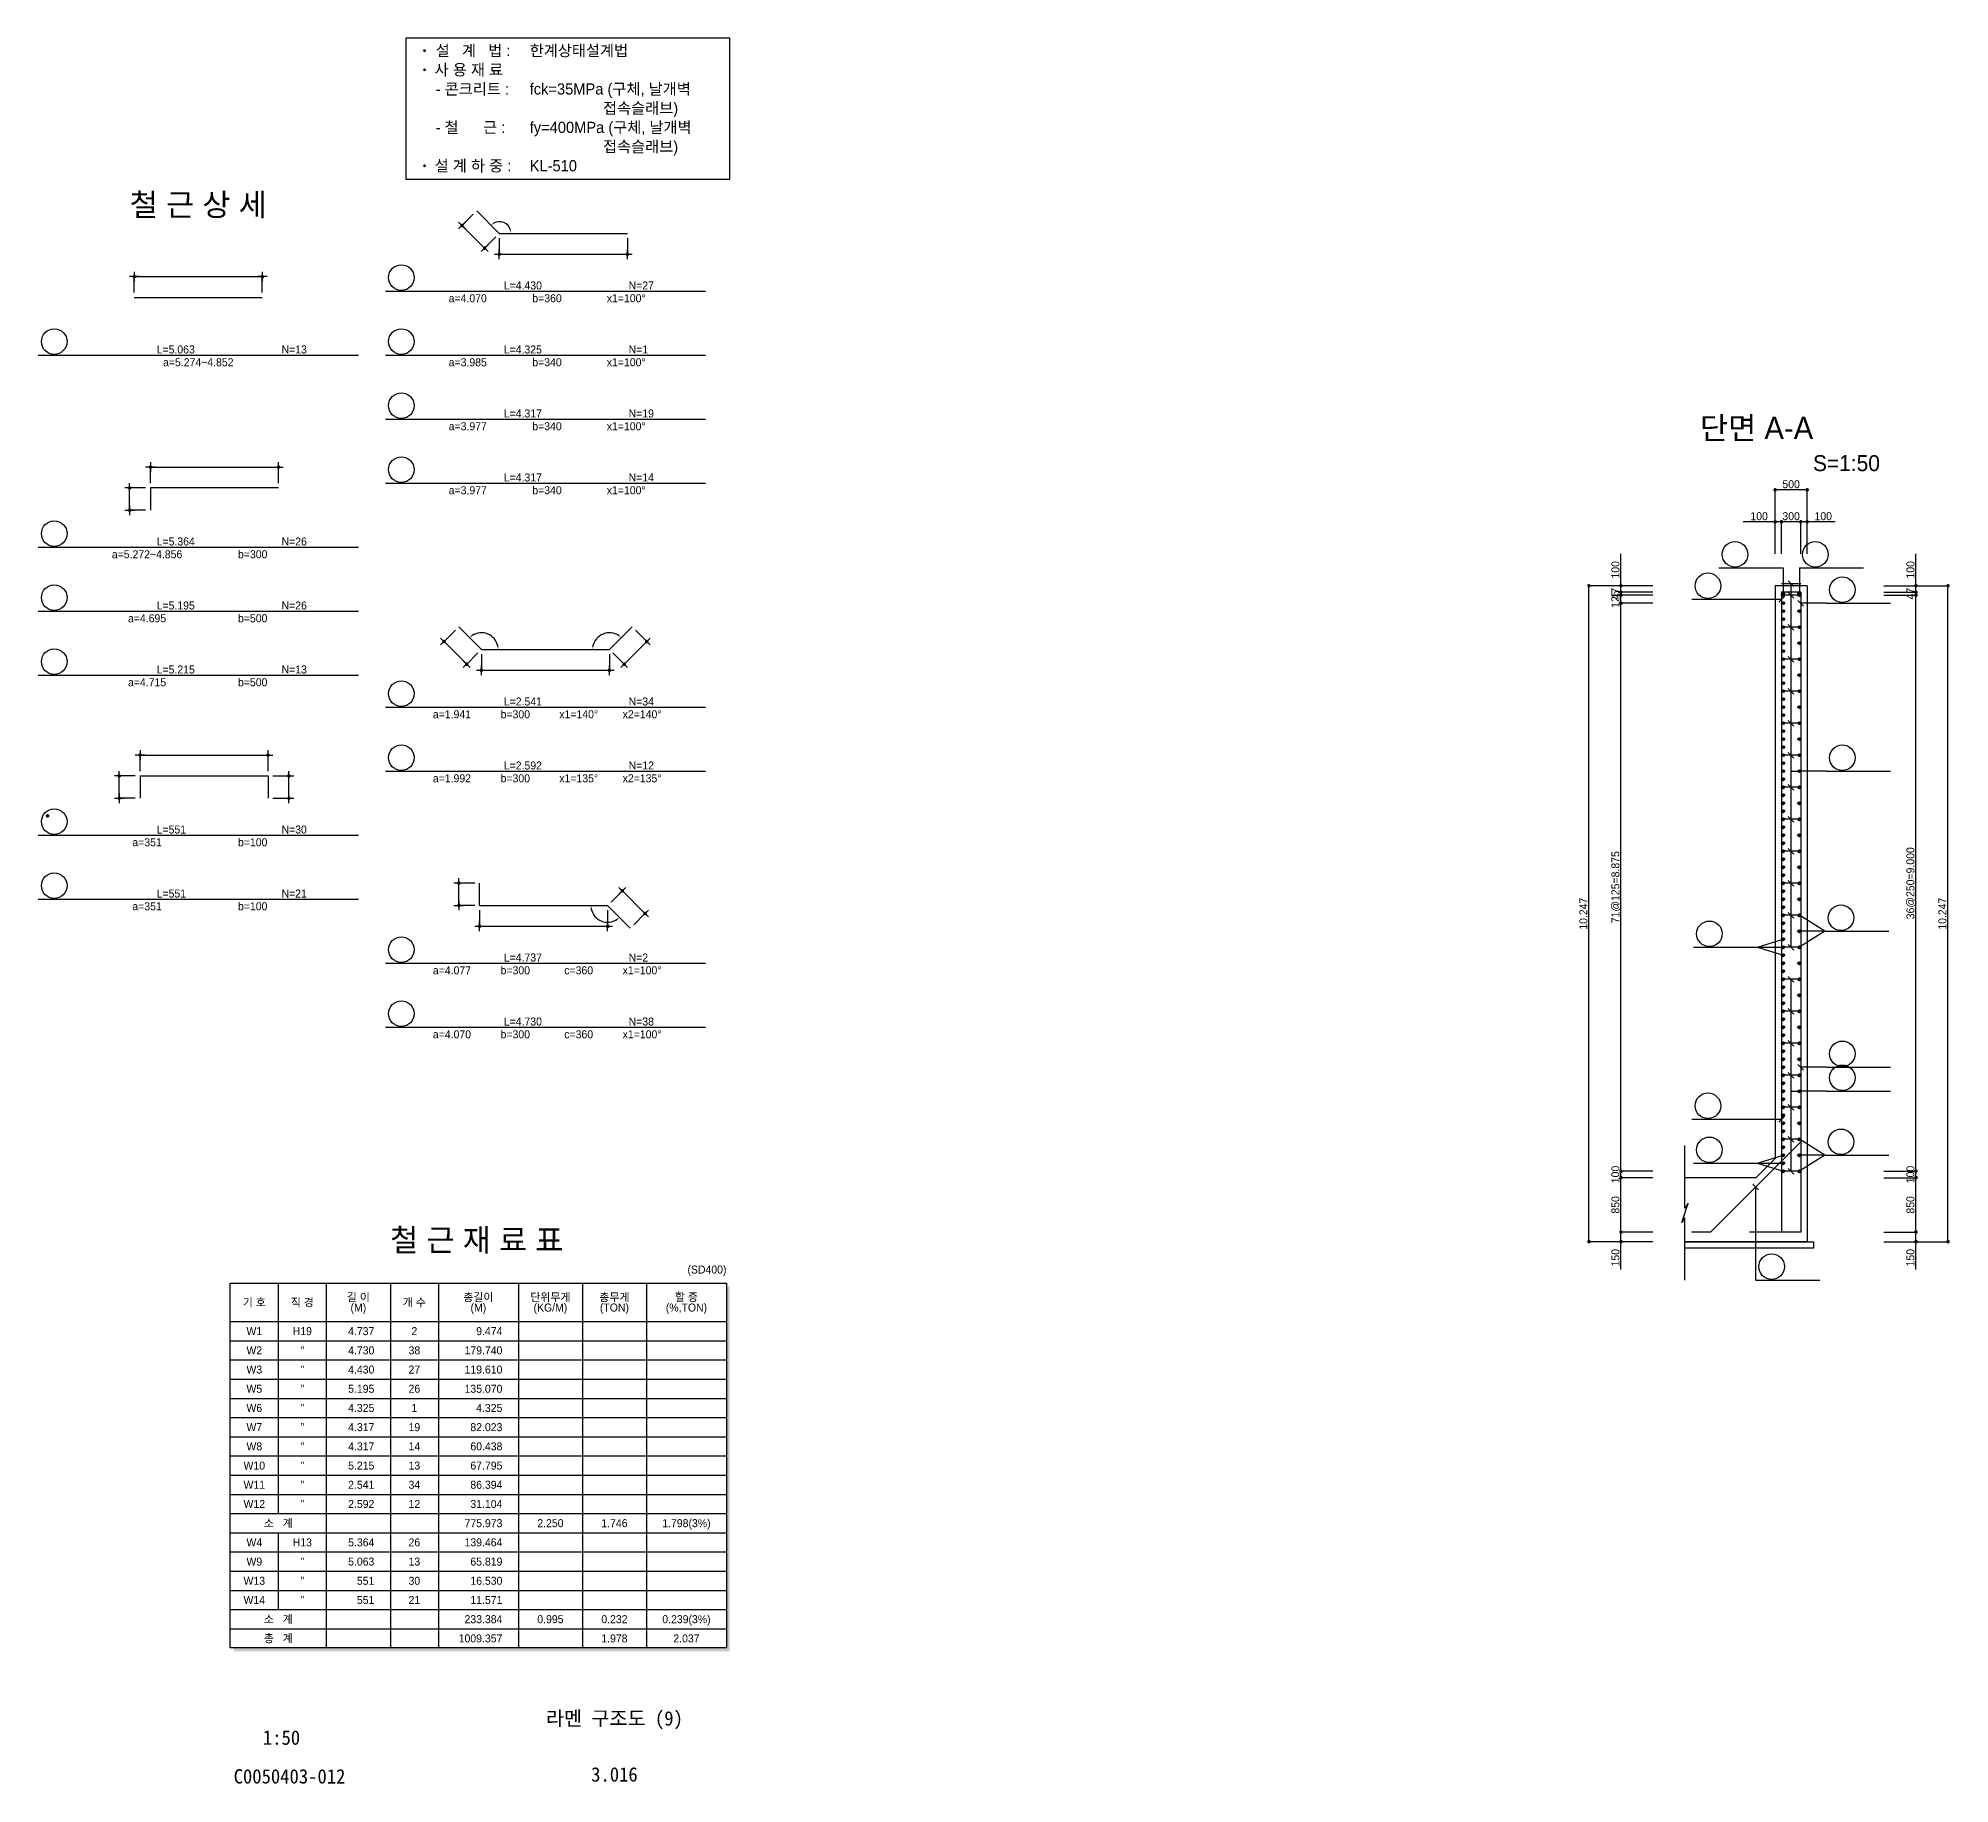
# Model space of a CAD drawing. Extents: x 2629709 to 3675628, y 1179 to 102095.
# Drawn here: x 3378125 to 3407983, y 1179 to 28450 of the extents above; entities that cross this region are included whole.
import ezdxf
from ezdxf.enums import TextEntityAlignment as Align

# ---------------------------------------------------------------- set-up
doc = ezdxf.new("R2010")
doc.units = 0
doc.header["$LTSCALE"] = 550
doc.header["$MEASUREMENT"] = 0
doc.linetypes.add('CENTER2', pattern=[1.125, 0.75, -0.125, 0.125, -0.125])
for name, color, linetype in [('CS-CONC-MAJR', 4, 'CONTINUOUS'), ('CS-CUTL', 1, 'CONTINUOUS'), ('CS-DIML', 1, 'CONTINUOUS'), ('CS-DIMS', 1, 'CONTINUOUS'), ('CS-DIMT', 3, 'CONTINUOUS'), ('CS-LEAT', 7, 'CONTINUOUS'), ('CS-MISC', 3, 'CONTINUOUS'), ('CS-NOTE', 3, 'CONTINUOUS'), ('CS-RBAR-EREC', 6, 'CONTINUOUS'), ('CS-RBAR-MAJR', 6, 'CONTINUOUS'), ('CS-SYMB', 3, 'CONTINUOUS'), ('CS-SYMB-LIN3', 1, 'CONTINUOUS'), ('CS-TABL-LIN1', 4, 'CONTINUOUS'), ('CS-TABL-LIN2', 1, 'CONTINUOUS'), ('CS-TABL-TEX2', 3, 'CONTINUOUS'), ('CS-TEXT', 3, 'CONTINUOUS'), ('CZ-TEX1', 6, 'CONTINUOUS'), ('CZ-TEX2', 3, 'CONTINUOUS'), ('TITLE-TEXT', 7, 'CONTINUOUS')]:
    doc.layers.add(name, color=color, linetype=linetype)
doc.styles.add('A_STANDARD', font='Dotum.ttf')
doc.styles.add('TB_TEXT', font='DotumChe.ttf')
doc.styles.add('돋움', font='Dotum.ttf')

# ---------------------------------------------------------------- blocks, each defined once
blk = doc.blocks.new('CXDIMDT2')
at = {"layer": 'CS-MISC', "const_width": 0.5}
blk.add_lwpolyline([(0.25, 0, 1), (-0.25, 0, 1)], format="xyb", close=True, dxfattribs=at)
blk = doc.blocks.new('CSBSHPE-A00')
at = {"layer": 'CS-DIMS'}
for p, q in [((-18.5, 6.5), (-21.5, 6.5)), ((-20, 8), (-20, 5)), ((-20, 1.5), (-20, 6.5)), ((-20, 6.5), (20, 6.5)), ((21.5, 6.5), (18.5, 6.5)), ((20, 8), (20, 5)), ((20, 1.5), (20, 6.5))]:
    blk.add_line(p, q, dxfattribs=at)
at = {"layer": 'CS-DIMS', "const_width": 0.55}
for points in [[(-19.725, 6.5, 1), (-20.275, 6.5, 1)], [(20.275, 6.5, 1), (19.725, 6.5, 1)]]:
    blk.add_lwpolyline(points, format="xyb", close=True, dxfattribs=at)
at = {"layer": 'CS-RBAR-EREC'}
blk.add_line((-20, 0), (20, 0), dxfattribs=at)
at = {"layer": 'CS-TEXT', "style": 'A_STANDARD', "flags": 1}
blk.add_attdef('A', text='', height=2.5, dxfattribs=at).set_placement((-0.000047, 8.166619), align=Align.CENTER)
blk = doc.blocks.new('CSBNUM1-JEWON')
at = {"layer": 'CS-SYMB-LIN3'}
blk.add_circle((5, 4.2), 4, dxfattribs=at)
at = {"layer": 'CS-TEXT', "style": 'A_STANDARD', "flags": 1}
blk.add_attdef('RB_NO', text='', height=2.5, dxfattribs=at).set_placement((5, 4.2), align=Align.MIDDLE)
for tag, p in [('RB_DIA', (11.5, 1.5)), ('RB_LEN', (1.739, -3.958874))]:
    blk.add_attdef(tag, p, '', height=2.5, dxfattribs=at)
blk = doc.blocks.new('CSBSHPE-B00')
at = {"layer": 'CS-DIMS'}
for p, q in [((-18.5, 6.5), (-21.5, 6.5)), ((-20, 8), (-20, 5)), ((-20, 1.5), (-20, 6.5)), ((-20, 6.5), (20, 6.5)), ((18.5, 6.5), (21.5, 6.5)), ((20, 5), (20, 8)), ((20, 1.5), (20, 6.5)), ((-25, 0), (-28, 0)), ((-26.5, -1.5), (-26.5, 1.5)), ((-26.5, -7), (-26.5, 0)), ((-21.5, 0), (-26.5, 0)), ((-26.5, -5.5), (-26.5, -8.5)), ((-28, -7), (-25, -7)), ((-21.5, -7), (-26.5, -7))]:
    blk.add_line(p, q, dxfattribs=at)
at = {"layer": 'CS-DIMS', "const_width": 0.55}
for points in [[(-19.725, 6.5, 1), (-20.275, 6.5, 1)], [(20.275, 6.5, 1), (19.725, 6.5, 1)], [(-26.225, 0, 1), (-26.775, 0, 1)], [(-26.225, -7, 1), (-26.775, -7, 1)]]:
    blk.add_lwpolyline(points, format="xyb", close=True, dxfattribs=at)
at = {"layer": 'CS-RBAR-EREC'}
for p, q in [((-20, 0), (-20, -7)), ((20, 0), (-20, 0))]:
    blk.add_line(p, q, dxfattribs=at)
at = {"layer": 'CS-TEXT', "style": 'A_STANDARD', "flags": 1}
blk.add_attdef('A', text='', height=2.5, dxfattribs=at).set_placement((0, 8.166667), align=Align.CENTER)
blk.add_attdef('B', text='', height=2.5, rotation=90, dxfattribs=at).set_placement((-28.166667, -3.430843), align=Align.CENTER)
blk = doc.blocks.new('CSBSHPE-D00')
at = {"layer": 'CS-DIMS'}
for p, q in [((-18.5, 6.5), (-21.5, 6.5)), ((-20, 8), (-20, 5)), ((-20, 1.5), (-20, 6.5)), ((-20, 6.5), (20, 6.5)), ((18.5, 6.5), (21.5, 6.5)), ((20, 5), (20, 8)), ((20, 1.5), (20, 6.5)), ((-25, 0), (-28, 0)), ((-26.5, -1.5), (-26.5, 1.5)), ((-26.5, -7), (-26.5, 0)), ((-21.5, 0), (-26.5, 0)), ((21.5, 0), (26.5, 0)), ((25, 0), (28, 0)), ((26.5, -1.5), (26.5, 1.5)), ((26.5, -7), (26.5, 0)), ((-26.5, -5.5), (-26.5, -8.5)), ((26.5, -8.5), (26.5, -5.5)), ((-28, -7), (-25, -7)), ((-21.5, -7), (-26.5, -7)), ((21.5, -7), (26.5, -7)), ((25, -7), (28, -7))]:
    blk.add_line(p, q, dxfattribs=at)
at = {"layer": 'CS-DIMS', "const_width": 0.55}
for points in [[(-19.725, 6.5, 1), (-20.275, 6.5, 1)], [(20.275, 6.5, 1), (19.725, 6.5, 1)], [(-26.225, 0, 1), (-26.775, 0, 1)], [(26.775, 0, 1), (26.225, 0, 1)], [(-26.225, -7, 1), (-26.775, -7, 1)], [(26.775, -7, 1), (26.225, -7, 1)]]:
    blk.add_lwpolyline(points, format="xyb", close=True, dxfattribs=at)
at = {"layer": 'CS-RBAR-EREC'}
for p, q in [((-20, 0), (-20, -7)), ((-20, 0), (20, 0)), ((20, 0), (20, -7))]:
    blk.add_line(p, q, dxfattribs=at)
at = {"layer": 'CS-TEXT', "style": 'A_STANDARD', "flags": 1}
blk.add_attdef('A', text='', height=2.5, dxfattribs=at).set_placement((0, 8.166667), align=Align.CENTER)
for tag, p in [('B', (-28.166667, -3.430843)), ('C', (24.833333, -3.430843))]:
    blk.add_attdef(tag, text='', height=2.5, rotation=90, dxfattribs=at).set_placement(p, align=Align.CENTER)
blk = doc.blocks.new('CSBSHPE-B04')
at = {"layer": 'CS-DIMS'}
for p, q in [((-28.131728, 6.010408), (-31.667262, 2.474874)), ((-30.606602, 1.414214), (-32.727922, 3.535534)), ((-30.606602, 3.535534), (-32.727922, 1.414214)), ((-24.596194, -4.596194), (-31.667262, 2.474874)), ((-25.656854, -3.535534), (-23.535534, -5.656854)), ((-25.656854, -5.656854), (-23.535534, -3.535534)), ((-21.06066, -1.06066), (-24.596194, -4.596194)), ((-20, -1.5), (-20, -6.5)), ((-20, -8), (-20, -5)), ((20, -1.5), (20, -6.5)), ((20, -8), (20, -5)), ((-21.5, -6.5), (-18.5, -6.5)), ((-20, -6.5), (20, -6.5)), ((18.5, -6.5), (21.5, -6.5))]:
    blk.add_line(p, q, dxfattribs=at)
for points, const_width in [([(-31.392262, 2.474873, 1), (-31.942262, 2.474873, 1)], 0.55), ([(-24.321195, -4.596194, 1), (-24.871193, -4.596194, 1)], 0.549999), ([(-19.725, -6.5, 1), (-20.275, -6.5, 1)], 0.55), ([(20.275, -6.5, 1), (19.725, -6.5, 1)], 0.55)]:
    blk.add_lwpolyline(points, format="xyb", close=True, dxfattribs=dict(at, const_width=const_width))
at = {"layer": 'CS-DIMS', "linetype": 'ByBlock'}
blk.add_arc((-20, 0), 3.666958, 15.673707, 119.326293, dxfattribs=at)
at = {"layer": 'CS-DIMS'}
for points in [[(-21.695331, 3.064198), (-21.896693, 3.329837), (-22.592931, 2.592931)], [(-16.304285, 1.013386), (-16.634505, 0.967935), (-16.333042, 0)]]:
    blk.add_solid(points, dxfattribs=at)
at = {"layer": 'CS-RBAR-EREC'}
for q in [(-27.071068, 7.071068), (20, 0)]:
    blk.add_line((-20, 0), q, dxfattribs=at)
at = {"layer": 'CS-TEXT', "style": 'A_STANDARD', "flags": 1}
for tag, p in [('X1', (-16.772955, 3.48573)), ('A', (0, -4.833333))]:
    blk.add_attdef(tag, text='', height=2.5, dxfattribs=at).set_placement(p, align=Align.CENTER)
blk.add_attdef('B', text='', height=2.5, rotation=315, dxfattribs=at).set_placement((-26.904316, 0.06895), align=Align.CENTER)
blk = doc.blocks.new('CSBSHPE-G00')
at = {"layer": 'CS-DIMS'}
for p, q in [((-28.131728, 6.010408), (-31.667262, 2.474874)), ((28.131728, 6.010408), (31.667262, 2.474874)), ((-30.606602, 3.535534), (-32.727922, 1.414214)), ((-30.606602, 1.414214), (-32.727922, 3.535534)), ((-24.596194, -4.596194), (-31.667262, 2.474874)), ((24.596194, -4.596194), (31.667262, 2.474874)), ((30.606602, 1.414214), (32.727922, 3.535534)), ((32.727922, 1.414214), (30.606602, 3.535534)), ((-25.656854, -5.656854), (-23.535534, -3.535534)), ((-25.656854, -3.535534), (-23.535534, -5.656854)), ((-21.06066, -1.06066), (-24.596194, -4.596194)), ((-20, -1.5), (-20, -6.5)), ((-20, -8), (-20, -5)), ((20, -1.5), (20, -6.5)), ((20, -8), (20, -5)), ((21.06066, -1.06066), (24.596194, -4.596194)), ((25.656854, -5.656854), (23.535534, -3.535534)), ((23.535534, -5.656854), (25.656854, -3.535534)), ((-21.5, -6.5), (-18.5, -6.5)), ((-20, -6.5), (20, -6.5)), ((18.5, -6.5), (21.5, -6.5))]:
    blk.add_line(p, q, dxfattribs=at)
for points, const_width in [([(-31.392262, 2.474873, 1), (-31.942262, 2.474873, 1)], 0.55), ([(31.942262, 2.474873, 1), (31.392262, 2.474873, 1)], 0.55), ([(-24.321195, -4.596194, 1), (-24.871193, -4.596194, 1)], 0.549999), ([(-19.725, -6.5, 1), (-20.275, -6.5, 1)], 0.55), ([(20.275, -6.5, 1), (19.725, -6.5, 1)], 0.55), ([(24.871193, -4.596194, 1), (24.321195, -4.596194, 1)], 0.549999)]:
    blk.add_lwpolyline(points, format="xyb", close=True, dxfattribs=dict(at, const_width=const_width))
at = {"layer": 'CS-DIMS', "linetype": 'ByBlock'}
for centre, start, end in [((-20, 0), 10.959545, 124.040455), ((20, 0), 55.959545, 169.040455)]:
    blk.add_arc(centre, 5.235912, start, end, dxfattribs=at)
at = {"layer": 'CS-DIMS'}
for points in [[(-22.386162, 4.464025), (-22.704337, 4.849725), (-23.702349, 3.702349)], [(-14.658472, 1.517019), (-15.156187, 1.469271), (-14.764088, 0)], [(14.658472, 1.517019), (15.156187, 1.469271), (14.764088, 0)], [(22.386162, 4.464025), (22.704337, 4.849725), (23.702349, 3.702349)]]:
    blk.add_solid(points, dxfattribs=at)
at = {"layer": 'CS-RBAR-EREC'}
for p, q in [((-20, 0), (-27.071068, 7.071068)), ((20, 0), (27.071068, 7.071068)), ((-20, 0), (20, 0))]:
    blk.add_line(p, q, dxfattribs=at)
at = {"layer": 'CS-TEXT', "style": 'A_STANDARD', "flags": 1}
for tag, p in [('X1', (-14.694, 4.441667)), ('X2', (13.723, 4.043667)), ('A', (0, -4.833333))]:
    blk.add_attdef(tag, text='', height=2.5, dxfattribs=at).set_placement(p, align=Align.CENTER)
for rotation, p in [(315, (-26.904316, 0.06895)), (45, (27.052723, 0.196777))]:
    blk.add_attdef('B', text='', height=2.5, rotation=rotation, dxfattribs=at).set_placement(p, align=Align.CENTER)
blk = doc.blocks.new('CSBSHPE-G09')
at = {"layer": 'CS-DIMS'}
for p, q in [((-25, 7), (-28, 7)), ((-26.5, 5.5), (-26.5, 8.5)), ((-21.5, 7), (-26.5, 7)), ((-26.5, 0), (-26.5, 7)), ((-28, 0), (-25, 0)), ((-26.5, 1.5), (-26.5, -1.5)), ((-21.5, 0), (-26.5, 0)), ((21.06066, 1.06066), (24.596194, 4.596194)), ((23.535534, 5.656854), (25.656854, 3.535534)), ((25.656854, 5.656854), (23.535534, 3.535534)), ((24.596194, 4.596194), (31.667262, -2.474874)), ((-20, -1.5), (-20, -6.5)), ((-20, -8), (-20, -5)), ((20, -1.5), (20, -6.5)), ((20, -8), (20, -5)), ((28.131728, -6.010408), (31.667262, -2.474874)), ((32.727922, -1.414214), (30.606602, -3.535534)), ((30.606602, -1.414214), (32.727922, -3.535534)), ((-21.5, -6.5), (-18.5, -6.5)), ((-20, -6.5), (20, -6.5)), ((18.5, -6.5), (21.5, -6.5))]:
    blk.add_line(p, q, dxfattribs=at)
at = {"layer": 'CS-DIMS', "const_width": 0.55}
for points in [[(-26.225, 7, 1), (-26.775, 7, 1)], [(-26.225, 0, 1), (-26.775, 0, 1)], [(24.40174, 4.790648, -1), (24.790648, 4.40174, -1)], [(-19.725, -6.5, 1), (-20.275, -6.5, 1)], [(20.275, -6.5, 1), (19.725, -6.5, 1)], [(31.472808, -2.280419, -1), (31.861716, -2.669328, -1)]]:
    blk.add_lwpolyline(points, format="xyb", close=True, dxfattribs=at)
at = {"layer": 'CS-DIMS', "linetype": 'ByBlock'}
blk.add_arc((20, 0), 5.235912, 190.959545, 304.040455, dxfattribs=at)
at = {"layer": 'CS-DIMS'}
for points in [[(14.658472, -1.517019), (15.156187, -1.469271), (14.764088, 0)], [(22.386162, -4.464025), (22.704337, -4.849725), (23.702349, -3.702349)]]:
    blk.add_solid(points, dxfattribs=at)
at = {"layer": 'CS-RBAR-EREC'}
for p, q in [((-20, 0), (-20, 7)), ((-20, 0), (20, 0)), ((20, 0), (27.071068, -7.071068))]:
    blk.add_line(p, q, dxfattribs=at)
at = {"layer": 'CS-TEXT', "style": 'A_STANDARD', "flags": 1}
for tag, rotation, p in [('B', 90, (-28.166667, 3.569157)), ('C', 315, (29.389166, 2.139665))]:
    blk.add_attdef(tag, text='', height=2.5, rotation=rotation, dxfattribs=at).set_placement(p, align=Align.CENTER)
for tag, p in [('A', (0, -4.833333)), ('X1', (12.503284, -4.301156))]:
    blk.add_attdef(tag, text='', height=2.5, dxfattribs=at).set_placement(p, align=Align.CENTER)
blk = doc.blocks.new('CSBSEC1')
at = {"layer": 'CS-RBAR-MAJR', "const_width": 0.45}
blk.add_lwpolyline([(0.225, 0, 1), (-0.225, 0, 1)], format="xyb", close=True, dxfattribs=at)
at = {"layer": 'CS-RBAR-MAJR'}
blk.add_circle((0, 0), 0.45, dxfattribs=at)
blk = doc.blocks.new('CSBNUM1')
at = {"layer": 'CS-SYMB-LIN3'}
blk.add_line((0, 0), (20, 0), dxfattribs=at)
blk.add_circle((5, 4.2), 4, dxfattribs=at)
at = {"layer": 'CS-TEXT', "style": 'A_STANDARD', "flags": 1}
blk.add_attdef('RB_NO', text='', height=2.5, dxfattribs=at).set_placement((5, 4.2), align=Align.MIDDLE)
for tag, p in [('RB_DIA', (11.5, 1.5)), ('RB_LEN', (1.739, -3.958874))]:
    blk.add_attdef(tag, p, '', height=2.5, dxfattribs=at)
blk = doc.blocks.new('CXLEATK')
at = {"layer": 'CS-MISC'}
blk.add_line((-0.883885, 0.883882), (0.883882, -0.883882), dxfattribs=at)
blk = doc.blocks.new('A$Cc22b2ba3')
at = {"layer": 'CS-LEAT', "linetype": 'ByBlock'}
blk.add_lwpolyline([(-10615, -4900), (-500, -4900), (-500, -500), (-10615, -500)], close=True, dxfattribs=at)
at = {"layer": 'CS-NOTE', "linetype": 'ByBlock', "const_width": 43.7}
for points in [[(-10054, -887, 1), (-10011, -887, 1)], [(-10054, -1487, 1), (-10011, -1487, 1)], [(-10054, -4487, 1), (-10011, -4487, 1)]]:
    blk.add_lwpolyline(points, format="xyb", close=True, dxfattribs=at)
at = {"layer": 'CS-NOTE', "linetype": 'ByBlock', "style": '돋움'}
for s, p in [('설   계   법 : ', (-9684, -1060)), ('한계상태설계법', (-6747, -1060)), ('사 용 재 료', (-9716, -1660)), ('- 콘크리트 :', (-9684, -2260)), ('fck=35MPa (구체, 날개벽', (-6747, -2260)), ('                  접속슬래브)', (-6747, -2860)), ('- 철      근 :', (-9684, -3460)), ('fy=400MPa (구체, 날개벽', (-6747, -3460)), ('                  접속슬래브)', (-6747, -4060)), ('설 계 하 중 :', (-9716, -4660)), ('KL-510', (-6747, -4660))]:
    blk.add_text(s, height=350, dxfattribs=at).set_placement(p)

msp = doc.modelspace()

# ---------------------------------------------------------------- linework, layer by layer
at = {"layer": 'CS-CONC-MAJR'}
for p, q in [((3405755, 19895), (3405255, 19895)), ((3405255, 19895), (3405255, 10948)), ((3405755, 19895), (3405755, 9648)), ((3405255, 10948), (3404955, 10648)), ((3404955, 10648), (3403847, 10648)), ((3405755, 9648), (3403847, 9648)), ((3403847, 9648), (3405855, 9648)), ((3405855, 9648), (3405855, 9548)), ((3405855, 9548), (3403847, 9548))]:
    msp.add_line(p, q, dxfattribs=at)
at = {"layer": 'CS-CUTL'}
for p, q in [((3403847, 10173), (3403847, 11148)), ((3403797, 9948), (3403897, 10248)), ((3403897, 10248), (3403847, 10173)), ((3403847, 10023), (3403797, 9948)), ((3403847, 9048), (3403847, 10023))]:
    msp.add_line(p, q, dxfattribs=at)
at = {"layer": 'CS-DIML'}
for p, q in [((3383547, 24500), (3388547, 24500)), ((3378125, 23500), (3383125, 23500)), ((3383547, 23500), (3388547, 23500)), ((3383547, 22500), (3388547, 22500)), ((3383547, 21500), (3388547, 21500)), ((3405255, 20895), (3405255, 21420)), ((3405755, 21395), (3405255, 21395)), ((3405755, 20895), (3405755, 21420)), ((3405255, 20395), (3405255, 20920)), ((3405355, 20395), (3405355, 20920)), ((3405655, 20395), (3405655, 20920)), ((3405755, 20395), (3405755, 20920)), ((3405255, 20895), (3404755, 20895)), ((3405355, 20895), (3405255, 20895)), ((3405655, 20895), (3405355, 20895)), ((3405755, 20895), (3405655, 20895)), ((3406193, 20895), (3405755, 20895)), ((3378125, 20500), (3383125, 20500)), ((3402847, 19895), (3402847, 20395)), ((3407455, 19895), (3407455, 20395)), ((3405378, 20176), (3405378, 19776)), ((3405633, 20176), (3405633, 19776)), ((3402847, 19895), (3402322, 19895)), ((3402347, 9648), (3402347, 19895)), ((3403347, 19895), (3402822, 19895)), ((3403347, 19795), (3402822, 19795)), ((3403347, 19748), (3402822, 19748)), ((3402847, 19795), (3402847, 19895)), ((3402847, 19748), (3402847, 19795)), ((3402847, 19623), (3402847, 19748)), ((3405505, 14248), (3405505, 19927)), ((3406955, 19895), (3407480, 19895)), ((3406955, 19795), (3407480, 19795)), ((3406955, 19748), (3407480, 19748)), ((3407455, 19795), (3407455, 19895)), ((3407455, 19895), (3407980, 19895)), ((3407455, 19748), (3407455, 19795)), ((3407455, 10748), (3407455, 19748)), ((3407955, 9648), (3407955, 19895)), ((3378125, 19500), (3383125, 19500)), ((3403347, 19623), (3402822, 19623)), ((3402847, 10748), (3402847, 19623)), ((3404955, 19686), (3405355, 19686)), ((3406055, 19623), (3405655, 19623)), ((3378125, 18500), (3383125, 18500)), ((3383547, 18000), (3388547, 18000)), ((3383547, 17000), (3388547, 17000)), ((3405505, 16998), (3405655, 16998)), ((3406055, 16998), (3405655, 16998)), ((3378125, 16000), (3383125, 16000)), ((3378125, 15000), (3383125, 15000)), ((3406033, 14498), (3405633, 14748)), ((3404978, 14248), (3405378, 14373)), ((3406033, 14498), (3405633, 14498)), ((3406033, 14498), (3405633, 14248)), ((3404978, 14248), (3405378, 14248)), ((3404978, 14248), (3405378, 14123)), ((3383547, 14000), (3388547, 14000)), ((3405505, 10748), (3405505, 13748)), ((3383547, 13000), (3388547, 13000)), ((3406055, 12373), (3405655, 12373)), ((3405505, 11998), (3405655, 11998)), ((3406055, 11998), (3405655, 11998)), ((3404955, 11561), (3405355, 11561)), ((3406033, 10998), (3405633, 11248)), ((3404978, 10873), (3405378, 10998)), ((3404978, 10873), (3405378, 10873)), ((3404978, 10873), (3405378, 10748)), ((3406033, 10998), (3405633, 10998)), ((3406033, 10998), (3405633, 10748)), ((3403347, 10748), (3402822, 10748)), ((3403347, 10648), (3402822, 10648)), ((3402847, 10648), (3402847, 10748)), ((3402847, 9798), (3402847, 10648)), ((3404951, 9048), (3404951, 10502)), ((3406955, 10748), (3407480, 10748)), ((3406955, 10648), (3407480, 10648)), ((3407455, 10648), (3407455, 10748)), ((3407455, 9798), (3407455, 10648)), ((3402847, 9648), (3402322, 9648)), ((3403347, 9798), (3402822, 9798)), ((3403347, 9648), (3402822, 9648)), ((3402847, 9648), (3402847, 9798)), ((3402847, 9211), (3402847, 9648)), ((3406955, 9798), (3407480, 9798)), ((3406955, 9648), (3407480, 9648)), ((3407455, 9648), (3407455, 9798)), ((3407455, 9211), (3407455, 9648)), ((3407455, 9648), (3407980, 9648))]:
    msp.add_line(p, q, dxfattribs=at)
at = {"layer": 'CS-RBAR-MAJR', "linetype": 'CENTER2'}
for p, q in [((3405655, 19927), (3405355, 19927)), ((3405655, 19248), (3405355, 19248)), ((3405655, 18248), (3405355, 18248)), ((3405655, 17248), (3405355, 17248)), ((3405655, 16248), (3405355, 16248)), ((3405655, 15248), (3405355, 15248)), ((3405655, 14248), (3405355, 14248)), ((3405655, 13248), (3405355, 13248)), ((3405655, 12248), (3405355, 12248)), ((3405655, 11248), (3405355, 11248))]:
    msp.add_line(p, q, dxfattribs=at)
at = {"layer": 'CS-RBAR-MAJR'}
for p, q in [((3405655, 19795), (3405355, 19795)), ((3405355, 19795), (3405355, 9798)), ((3405655, 19748), (3405355, 19748)), ((3405655, 19795), (3405655, 9798)), ((3405655, 18748), (3405355, 18748)), ((3405655, 17748), (3405355, 17748)), ((3405655, 16748), (3405355, 16748)), ((3405655, 15748), (3405355, 15748)), ((3405655, 14748), (3405355, 14748)), ((3405655, 13748), (3405355, 13748)), ((3405655, 12748), (3405355, 12748)), ((3405655, 11748), (3405355, 11748)), ((3405655, 11507), (3405655, 11207)), ((3405655, 11207), (3404247, 9798)), ((3405655, 10748), (3405355, 10748)), ((3404247, 9798), (3403947, 9798)), ((3405355, 9798), (3404855, 9798)), ((3405655, 9798), (3405155, 9798))]:
    msp.add_line(p, q, dxfattribs=at)
for centre in [(3405355, 9798), (3405655, 9798)]:
    msp.add_arc(centre, 0, 270, 0, dxfattribs=at)
at = {"layer": 'CS-TABL-LIN1'}
msp.add_lwpolyline([(3381125, 9000), (3388875, 9000), (3388875, 3300), (3381125, 3300)], close=True, dxfattribs=at)
for points in [[(3388875, 8950), (3388925, 8950), (3388875, 3300), (3388925, 3300)], [(3381175, 3300), (3388925, 3300), (3381175, 3250), (3388925, 3250)]]:
    msp.add_solid(points, dxfattribs=at)
at = {"layer": 'CS-TABL-LIN2'}
for p, q in [((3381875, 9000), (3381875, 5400)), ((3382625, 9000), (3382625, 3300)), ((3383625, 9000), (3383625, 3300)), ((3384375, 9000), (3384375, 3300)), ((3385625, 9000), (3385625, 3300)), ((3386625, 9000), (3386625, 3300)), ((3387625, 9000), (3387625, 3300)), ((3381125, 8400), (3388875, 8400)), ((3381125, 8100), (3388875, 8100)), ((3381125, 7800), (3388875, 7800)), ((3381125, 7500), (3388875, 7500)), ((3381125, 7200), (3388875, 7200)), ((3381125, 6900), (3388875, 6900)), ((3381125, 6600), (3388875, 6600)), ((3381125, 6300), (3388875, 6300)), ((3381125, 6000), (3388875, 6000)), ((3381125, 5700), (3388875, 5700)), ((3381125, 5400), (3388875, 5400)), ((3381125, 5100), (3388875, 5100)), ((3381875, 5100), (3381875, 3900)), ((3381125, 4800), (3388875, 4800)), ((3381125, 4500), (3388875, 4500)), ((3381125, 4200), (3388875, 4200)), ((3381125, 3900), (3388875, 3900)), ((3381125, 3600), (3388875, 3600))]:
    msp.add_line(p, q, dxfattribs=at)

# ---------------------------------------------------------------- block references
at = {"layer": 'CS-DIMT', "linetype": 'ByBlock', "xscale": 0.5, "yscale": 0.5, "zscale": 0.5}
msp.add_blockref('A$Cc22b2ba3', (3389175, 28700), dxfattribs=at)
at = {"layer": 'CS-RBAR-EREC', "xscale": 50, "yscale": 50, "zscale": 50}
for name, p in [('CSBSHPE-B04', (3386327, 25400)), ('CSBSHPE-A00', (3380625, 24400)), ('CSBSHPE-B00', (3380878, 21425)), ('CSBSHPE-G00', (3386047, 18900)), ('CSBSHPE-D00', (3380715, 16925)), ('CSBSHPE-G09', (3386019, 14900))]:
    msp.add_blockref(name, p, dxfattribs=at)
at = {"layer": 'CS-RBAR-MAJR', "xscale": 50, "yscale": 50, "zscale": 50}
for name, p in [('CSBNUM1-JEWON', (3383547, 24500)), ('CSBNUM1-JEWON', (3378125, 23500)), ('CSBNUM1-JEWON', (3383547, 23500)), ('CSBNUM1-JEWON', (3383547, 22500)), ('CSBNUM1-JEWON', (3383547, 21500)), ('CSBNUM1-JEWON', (3378125, 20500)), ('CSBNUM1', (3404378, 20176)), ('CSBNUM1', (3405633, 20176)), ('CSBNUM1', (3403955, 19686)), ('CSBNUM1', (3406055, 19623)), ('CSBNUM1-JEWON', (3378125, 19500)), ('CSBSEC1', (3405378, 19773)), ('CSBSEC1', (3405378, 19748)), ('CSBSEC1', (3405633, 19773)), ('CSBSEC1', (3405633, 19748)), ('CSBSEC1', (3405378, 19623)), ('CSBSEC1', (3405378, 19498)), ('CSBSEC1', (3405633, 19498)), ('CSBSEC1', (3405378, 19373)), ('CSBSEC1', (3405378, 19248)), ('CSBSEC1', (3405378, 19123)), ('CSBSEC1', (3405633, 19248)), ('CSBNUM1-JEWON', (3378125, 18500)), ('CSBSEC1', (3405378, 18998)), ('CSBSEC1', (3405378, 18873)), ('CSBSEC1', (3405633, 18998)), ('CSBSEC1', (3405378, 18748)), ('CSBSEC1', (3405378, 18623)), ('CSBSEC1', (3405378, 18498)), ('CSBSEC1', (3405633, 18748)), ('CSBSEC1', (3405633, 18498)), ('CSBNUM1-JEWON', (3383547, 18000)), ('CSBSEC1', (3405378, 18373)), ('CSBSEC1', (3405378, 18248)), ('CSBSEC1', (3405633, 18248)), ('CSBSEC1', (3405378, 18123)), ('CSBSEC1', (3405378, 17998)), ('CSBSEC1', (3405633, 17998)), ('CSBSEC1', (3405378, 17873)), ('CSBSEC1', (3405378, 17748)), ('CSBSEC1', (3405378, 17623)), ('CSBSEC1', (3405633, 17748)), ('CSBNUM1-JEWON', (3383547, 17000)), ('CSBSEC1', (3405378, 17498)), ('CSBSEC1', (3405378, 17373)), ('CSBSEC1', (3405633, 17498)), ('CSBNUM1', (3406055, 16998)), ('CSBSEC1', (3405378, 17248)), ('CSBSEC1', (3405378, 17123)), ('CSBSEC1', (3405378, 16998)), ('CSBSEC1', (3405633, 17248)), ('CSBSEC1', (3405633, 16998)), ('CSBSEC1', (3405378, 16873)), ('CSBSEC1', (3405378, 16748)), ('CSBSEC1', (3405633, 16748)), ('CSBSEC1', (3405378, 16623)), ('CSBSEC1', (3405378, 16498)), ('CSBSEC1', (3405633, 16498)), ('CSBNUM1-JEWON', (3378125, 16000)), ('CSBSEC1', (3405378, 16373)), ('CSBSEC1', (3405378, 16248)), ('CSBSEC1', (3405378, 16123)), ('CSBSEC1', (3405633, 16248)), ('CSBSEC1', (3405378, 15998)), ('CSBSEC1', (3405378, 15873)), ('CSBSEC1', (3405633, 15998)), ('CSBSEC1', (3405378, 15748)), ('CSBSEC1', (3405378, 15623)), ('CSBSEC1', (3405633, 15748)), ('CSBNUM1-JEWON', (3378125, 15000)), ('CSBSEC1', (3405378, 15498)), ('CSBSEC1', (3405378, 15373)), ('CSBSEC1', (3405378, 15248)), ('CSBSEC1', (3405633, 15498)), ('CSBSEC1', (3405633, 15248)), ('CSBSEC1', (3405378, 15123)), ('CSBSEC1', (3405378, 14998)), ('CSBSEC1', (3405633, 14998)), ('CSBNUM1', (3403978, 14248)), ('CSBSEC1', (3405378, 14873)), ('CSBSEC1', (3405378, 14748)), ('CSBSEC1', (3405378, 14623)), ('CSBSEC1', (3405633, 14748)), ('CSBNUM1', (3406033, 14498)), ('CSBNUM1-JEWON', (3383547, 14000)), ('CSBSEC1', (3405378, 14498)), ('CSBSEC1', (3405378, 14373)), ('CSBSEC1', (3405633, 14498)), ('CSBSEC1', (3405378, 14248)), ('CSBSEC1', (3405378, 14123)), ('CSBSEC1', (3405633, 14248)), ('CSBSEC1', (3405378, 13998)), ('CSBSEC1', (3405378, 13873)), ('CSBSEC1', (3405378, 13748)), ('CSBSEC1', (3405633, 13998)), ('CSBSEC1', (3405633, 13748)), ('CSBSEC1', (3405378, 13623)), ('CSBSEC1', (3405378, 13498)), ('CSBSEC1', (3405633, 13498)), ('CSBNUM1-JEWON', (3383547, 13000)), ('CSBSEC1', (3405378, 13373)), ('CSBSEC1', (3405378, 13248)), ('CSBSEC1', (3405378, 13123)), ('CSBSEC1', (3405633, 13248)), ('CSBSEC1', (3405378, 12998)), ('CSBSEC1', (3405378, 12873)), ('CSBSEC1', (3405633, 12998)), ('CSBSEC1', (3405378, 12748)), ('CSBSEC1', (3405378, 12623)), ('CSBSEC1', (3405633, 12748)), ('CSBNUM1', (3406055, 12373)), ('CSBSEC1', (3405378, 12498)), ('CSBSEC1', (3405378, 12373)), ('CSBSEC1', (3405378, 12248)), ('CSBSEC1', (3405633, 12498)), ('CSBSEC1', (3405633, 12248)), ('CSBNUM1', (3406055, 11998)), ('CSBNUM1', (3403955, 11561)), ('CSBSEC1', (3405378, 12123)), ('CSBSEC1', (3405378, 11998)), ('CSBSEC1', (3405633, 11998)), ('CSBSEC1', (3405378, 11873)), ('CSBSEC1', (3405378, 11748)), ('CSBSEC1', (3405378, 11623)), ('CSBSEC1', (3405633, 11748)), ('CSBSEC1', (3405378, 11498)), ('CSBSEC1', (3405378, 11373)), ('CSBSEC1', (3405633, 11498)), ('CSBNUM1', (3406033, 10998)), ('CSBNUM1', (3403978, 10873)), ('CSBSEC1', (3405378, 11248)), ('CSBSEC1', (3405378, 11123)), ('CSBSEC1', (3405633, 11248)), ('CSBSEC1', (3405378, 10998)), ('CSBSEC1', (3405378, 10873)), ('CSBSEC1', (3405378, 10748)), ('CSBSEC1', (3405633, 10998)), ('CSBSEC1', (3405633, 10748)), ('CSBNUM1', (3404951, 9048))]:
    msp.add_blockref(name, p, dxfattribs=at)
at = {"layer": 'CS-SYMB', "rotation": 90}
for name, p, xscale, yscale, zscale in [('CXDIMDT2', (3405255, 21395), 55, 55, 55), ('CXDIMDT2', (3405755, 21395), 55, 55, 55), ('CXDIMDT2', (3405255, 20895), 55, 55, 55), ('CXDIMDT2', (3405255, 20895), 55, 55, 55), ('CXDIMDT2', (3405355, 20895), 55, 55, 55), ('CXDIMDT2', (3405355, 20895), 55, 55, 55), ('CXDIMDT2', (3405655, 20895), 55, 55, 55), ('CXDIMDT2', (3405655, 20895), 55, 55, 55), ('CXDIMDT2', (3405755, 20895), 55, 55, 55), ('CXDIMDT2', (3402347, 19895), 55, 55, 55), ('CXDIMDT2', (3402847, 19895), 55, 55, 55), ('CXDIMDT2', (3402847, 19895), 55, 55, 55), ('CXDIMDT2', (3402847, 19795), 55, 55, 55), ('CXDIMDT2', (3402847, 19795), 55, 55, 55), ('CXDIMDT2', (3402847, 19748), 55, 55, 55), ('CXDIMDT2', (3402847, 19748), 55, 55, 55), ('CXLEATK', (3405355, 19686), 50, 50, 50), ('CXDIMDT2', (3407455, 19895), 55, 55, 55), ('CXDIMDT2', (3407455, 19895), 55, 55, 55), ('CXDIMDT2', (3407455, 19795), 55, 55, 55), ('CXDIMDT2', (3407455, 19795), 55, 55, 55), ('CXDIMDT2', (3407455, 19748), 55, 55, 55), ('CXDIMDT2', (3407455, 19748), 55, 55, 55), ('CXDIMDT2', (3407955, 19895), 55, 55, 55), ('CXDIMDT2', (3402847, 19623), 55, 55, 55), ('CXDIMDT2', (3402847, 19623), 55, 55, 55), ('CXDIMDT2', (3378271, 16300), 55, 55, 55), ('CXDIMDT2', (3378271, 16300), 55, 55, 55), ('CXLEATK', (3405355, 11561), 50, 50, 50), ('CXDIMDT2', (3402847, 10748), 55, 55, 55), ('CXDIMDT2', (3402847, 10748), 55, 55, 55), ('CXDIMDT2', (3407455, 10748), 55, 55, 55), ('CXDIMDT2', (3407455, 10748), 55, 55, 55), ('CXDIMDT2', (3402847, 10648), 55, 55, 55), ('CXDIMDT2', (3402847, 10648), 55, 55, 55), ('CXDIMDT2', (3407455, 10648), 55, 55, 55), ('CXDIMDT2', (3407455, 10648), 55, 55, 55), ('CXDIMDT2', (3402347, 9648), 55, 55, 55), ('CXDIMDT2', (3402847, 9798), 55, 55, 55), ('CXDIMDT2', (3402847, 9798), 55, 55, 55), ('CXDIMDT2', (3402847, 9648), 55, 55, 55), ('CXDIMDT2', (3407455, 9798), 55, 55, 55), ('CXDIMDT2', (3407455, 9798), 55, 55, 55), ('CXDIMDT2', (3407455, 9648), 55, 55, 55), ('CXDIMDT2', (3407955, 9648), 55, 55, 55)]:
    msp.add_blockref(name, p, dxfattribs=dict(at, xscale=xscale, yscale=yscale, zscale=zscale))
at = {"layer": 'CS-SYMB', "xscale": 50, "yscale": 50, "zscale": 50}
for p in [(3405505, 19927), (3405505, 19748), (3405655, 19623), (3405505, 19248), (3405505, 18748), (3405505, 18248), (3405505, 17748), (3405505, 17248), (3405505, 16748), (3405505, 16248), (3405505, 15748), (3405505, 15248), (3405505, 14748), (3405505, 14248), (3405505, 13748), (3405505, 13248), (3405505, 12748), (3405505, 12248), (3405655, 12373), (3405505, 11748), (3405505, 11248), (3405505, 10748), (3404951, 10502)]:
    msp.add_blockref('CXLEATK', p, dxfattribs=at)

# ---------------------------------------------------------------- texts
at = {"layer": 'CS-DIMT', "style": 'A_STANDARD'}
for s, p in [('500', (3405505, 21420)), ('100', (3405005, 20920)), ('300', (3405505, 20920))]:
    msp.add_text(s, height=125, dxfattribs=at).set_placement(p, align=Align.CENTER)
msp.add_text('100', height=125, dxfattribs=at).set_placement((3406143, 20920), align=Align.RIGHT)
for s, p in [('100', (3402822, 20145)), ('100', (3407430, 20145)), ('125', (3402822, 19686)), ('47', (3402822, 19772)), ('47', (3407430, 19772)), ('71@125=8.875', (3402822, 15186)), ('36@250=9.000', (3407430, 15248)), ('10.247', (3402322, 14772)), ('10.247', (3407930, 14772)), ('100', (3402822, 10698)), ('100', (3407430, 10698)), ('850', (3402822, 10223)), ('850', (3407430, 10223))]:
    msp.add_text(s, height=125, rotation=90, dxfattribs=at).set_placement(p, align=Align.CENTER)
for p in [(3402822, 9261), (3407430, 9261)]:
    msp.add_text('150', height=125, rotation=90, dxfattribs=at).set_placement(p)
at = {"layer": 'CS-TABL-TEX2', "style": 'A_STANDARD'}
msp.add_text('(SD400)', height=125, dxfattribs=at).set_placement((3388875, 9150), align=Align.RIGHT)
for s, p in [('기 호', (3381500, 8700)), ('직 경', (3382250, 8700)), ('길 이', (3383125, 8781)), ('(M)', (3383125, 8619)), ('개 수', (3384000, 8700)), ('총길이', (3385000, 8781)), ('(M)', (3385000, 8619)), ('단위무게', (3386125, 8781)), ('(KG/M)', (3386125, 8619)), ('총무게', (3387125, 8781)), ('(TON)', (3387125, 8619)), ('(%,TON)', (3388250, 8619)), ('할 증', (3388250, 8781)), ('W1', (3381500, 8250)), ('H19', (3382250, 8250)), ('2', (3384000, 8250)), ('W2', (3381500, 7950)), ('"', (3382250, 7950)), ('38', (3384000, 7950)), ('W3', (3381500, 7650)), ('"', (3382250, 7650)), ('27', (3384000, 7650)), ('W5', (3381500, 7350)), ('"', (3382250, 7350)), ('26', (3384000, 7350)), ('W6', (3381500, 7050)), ('"', (3382250, 7050)), ('1', (3384000, 7050)), ('W7', (3381500, 6750)), ('"', (3382250, 6750)), ('19', (3384000, 6750)), ('W8', (3381500, 6450)), ('"', (3382250, 6450)), ('14', (3384000, 6450)), ('W10', (3381500, 6150)), ('"', (3382250, 6150)), ('13', (3384000, 6150)), ('W11', (3381500, 5850)), ('"', (3382250, 5850)), ('34', (3384000, 5850)), ('W12', (3381500, 5550)), ('"', (3382250, 5550)), ('12', (3384000, 5550)), ('소   계', (3381875, 5250)), ('2.250', (3386125, 5250)), ('1.746', (3387125, 5250)), ('1.798(3%)', (3388250, 5250)), ('W4', (3381500, 4950)), ('H13', (3382250, 4950)), ('26', (3384000, 4950)), ('W9', (3381500, 4650)), ('"', (3382250, 4650)), ('13', (3384000, 4650)), ('W13', (3381500, 4350)), ('"', (3382250, 4350)), ('30', (3384000, 4350)), ('W14', (3381500, 4050)), ('"', (3382250, 4050)), ('21', (3384000, 4050)), ('소   계', (3381875, 3750)), ('0.995', (3386125, 3750)), ('0.232', (3387125, 3750)), ('0.239(3%)', (3388250, 3750)), ('총   계', (3381875, 3450)), ('1.978', (3387125, 3450)), ('2.037', (3388250, 3450))]:
    msp.add_text(s, height=125, dxfattribs=at).set_placement(p, align=Align.MIDDLE_CENTER)
for s, p in [('4.737', (3383375, 8250)), ('9.474', (3385375, 8250)), ('4.730', (3383375, 7950)), ('179.740', (3385375, 7950)), ('4.430', (3383375, 7650)), ('119.610', (3385375, 7650)), ('5.195', (3383375, 7350)), ('135.070', (3385375, 7350)), ('4.325', (3383375, 7050)), ('4.325', (3385375, 7050)), ('4.317', (3383375, 6750)), ('82.023', (3385375, 6750)), ('4.317', (3383375, 6450)), ('60.438', (3385375, 6450)), ('5.215', (3383375, 6150)), ('67.795', (3385375, 6150)), ('2.541', (3383375, 5850)), ('86.394', (3385375, 5850)), ('2.592', (3383375, 5550)), ('31.104', (3385375, 5550)), ('775.973', (3385375, 5250)), ('5.364', (3383375, 4950)), ('139.464', (3385375, 4950)), ('5.063', (3383375, 4650)), ('65.819', (3385375, 4650)), ('551', (3383375, 4350)), ('16.530', (3385375, 4350)), ('551', (3383375, 4050)), ('11.571', (3385375, 4050)), ('233.384', (3385375, 3750)), ('1009.357', (3385375, 3450))]:
    msp.add_text(s, height=125, dxfattribs=at).set_placement(p, align=Align.MIDDLE_RIGHT)
at = {"layer": 'CS-TEXT', "style": 'A_STANDARD'}
for s, p in [('L=4.430', (3385397, 24525)), ('N=27', (3387347, 24525)), ('L=5.063', (3379975, 23525)), ('N=13', (3381925, 23525)), ('L=4.325', (3385397, 23525)), ('N=1', (3387347, 23525)), ('L=4.317', (3385397, 22525)), ('N=19', (3387347, 22525)), ('L=4.317', (3385397, 21525)), ('N=14', (3387347, 21525)), ('L=5.364', (3379975, 20525)), ('N=26', (3381925, 20525)), ('L=5.195', (3379975, 19525)), ('N=26', (3381925, 19525)), ('L=5.215', (3379975, 18525)), ('N=13', (3381925, 18525)), ('L=2.541', (3385397, 18025)), ('N=34', (3387347, 18025)), ('L=2.592', (3385397, 17025)), ('N=12', (3387347, 17025)), ('L=551', (3379975, 16025)), ('N=30', (3381925, 16025)), ('L=551', (3379975, 15025)), ('N=21', (3381925, 15025)), ('L=4.737', (3385397, 14025)), ('N=2', (3387347, 14025)), ('L=4.730', (3385397, 13025)), ('N=38', (3387347, 13025))]:
    msp.add_text(s, height=125, dxfattribs=at).set_placement(p)
for s, p in [('a=4.070', (3384834, 24325)), ('b=360', (3386072, 24325)), ('x1=100°', (3387309, 24325)), ('a=5.274~4.852', (3380625, 23325)), ('a=3.985', (3384834, 23325)), ('b=340', (3386072, 23325)), ('x1=100°', (3387309, 23325)), ('a=3.977', (3384834, 22325)), ('b=340', (3386072, 22325)), ('x1=100°', (3387309, 22325)), ('a=3.977', (3384834, 21325)), ('b=340', (3386072, 21325)), ('x1=100°', (3387309, 21325)), ('a=5.272~4.856', (3379825, 20325)), ('b=300', (3381475, 20325)), ('a=4.695', (3379825, 19325)), ('b=500', (3381475, 19325)), ('a=4.715', (3379825, 18325)), ('b=500', (3381475, 18325)), ('a=1.941', (3384587, 17825)), ('b=300', (3385577, 17825)), ('x1=140°', (3386567, 17825)), ('x2=140°', (3387557, 17825)), ('a=1.992', (3384587, 16825)), ('b=300', (3385577, 16825)), ('x1=135°', (3386567, 16825)), ('x2=135°', (3387557, 16825)), ('a=351', (3379825, 15825)), ('b=100', (3381475, 15825)), ('a=351', (3379825, 14825)), ('b=100', (3381475, 14825)), ('a=4.077', (3384587, 13825)), ('b=300', (3385577, 13825)), ('c=360', (3386567, 13825)), ('x1=100°', (3387557, 13825)), ('a=4.070', (3384587, 12825)), ('b=300', (3385577, 12825)), ('c=360', (3386567, 12825)), ('x1=100°', (3387557, 12825))]:
    msp.add_text(s, height=125, dxfattribs=at).set_placement(p, align=Align.CENTER)
at = {"layer": 'CZ-TEX1', "style": 'A_STANDARD'}
for s, p in [('철 근 상 세', (3380625, 25675)), ('단면 A-A', (3404966, 22186)), ('철 근 재 료 표', (3384975, 9500))]:
    msp.add_text(s, height=350, dxfattribs=at).set_placement(p, align=Align.CENTER)
at = {"layer": 'CZ-TEX2', "style": 'A_STANDARD'}
msp.add_text('S=1:50', height=250, dxfattribs=at).set_placement((3405846, 21686))
at = {"layer": 'TITLE-TEXT', "style": 'TB_TEXT'}
for s, p in [('라멘 구조도 (9)', (3387125, 2200)), ('1:50', (3381925, 1900)), ('C0050403-012', (3382050, 1295)), ('3.016', (3387125, 1325))]:
    msp.add_text(s, height=225, dxfattribs=at).set_placement(p, align=Align.MIDDLE_CENTER)

doc.saveas('drawing.dxf')
